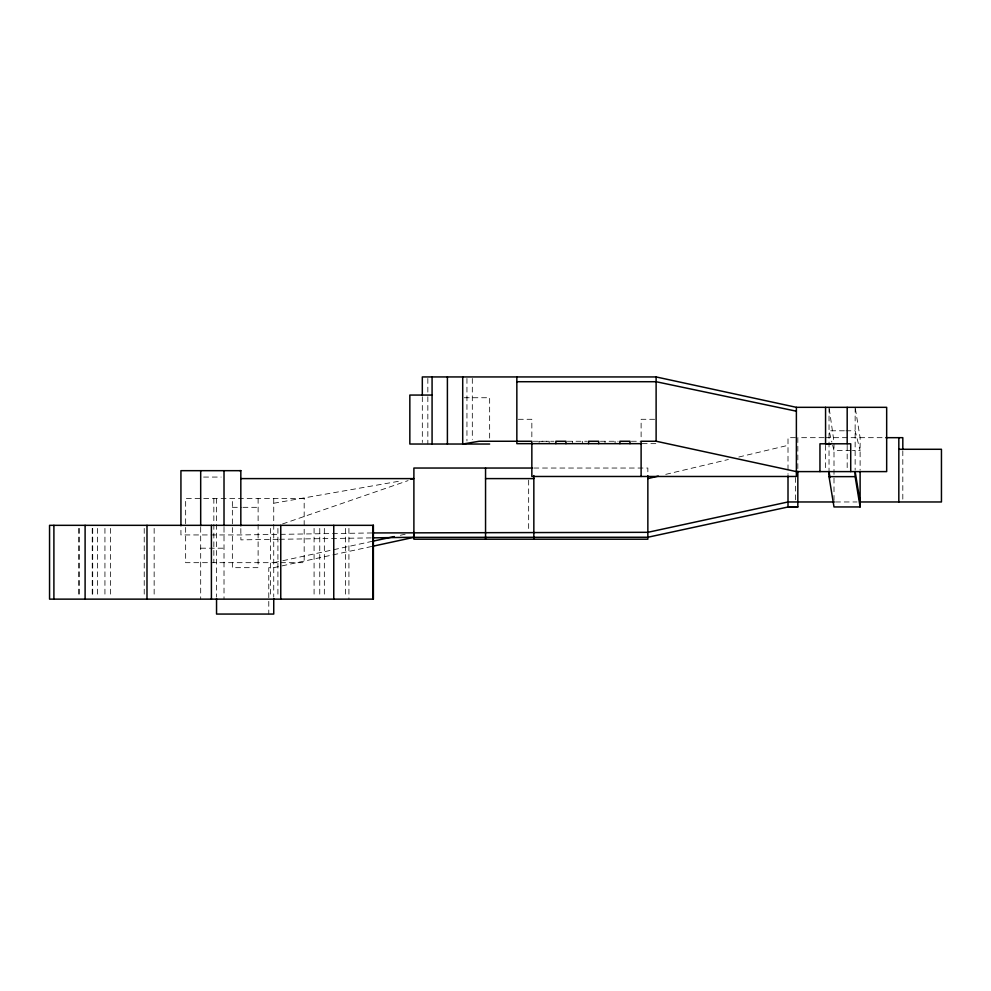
<?xml version="1.0" encoding="UTF-8"?>
<svg xmlns="http://www.w3.org/2000/svg" width="991" height="991" viewBox="0 0 991 991"><rect width="100%" height="100%" fill="white"/><g stroke="black" fill="none" stroke-linecap="round" stroke-linejoin="round"><path stroke-width="0.74" stroke-dasharray="4.96 3.72" d="M282.497 523.979L408.057 480.623M665.754 474.367L728.373 459.502M738.803 457.024L788.006 445.343M273.739 562.677L281.283 561.005M282.782 560.72L371.699 541.445M400.339 535.264L406.36 533.951M371.699 546.475L273.739 567.67L268.784 567.67L268.784 614.061M273.739 503.242L401.714 480.759M372.17 532.947L240.825 534.942L180.932 534.942L180.932 527.299M277.976 539.302L240.9 539.872L240.825 527.336M279.512 539.277L372.195 537.878M464.246 397.738L489.653 397.738L489.653 439.397M518.343 419.292L531.845 419.292L531.845 439.793M654.617 419.292L641.115 419.292L641.115 439.793M844.394 430.788L829.033 430.788L831.87 442.073M845.93 430.788L855.146 430.788L860.114 450.521L852.433 450.521M795.488 437.675L788.006 437.675L788.006 474.416M823.967 437.675L797.829 437.675L797.829 469.821M825.02 437.675L884.381 437.675M533.294 441.255L553.981 441.255M567.323 441.255L587.254 441.255M600.41 441.255L618.149 441.255M631.366 441.255L641.115 441.255M642.193 443.658L656.116 443.658M850.897 450.521L834.001 450.521L832.229 443.473M533.839 468.037L647.854 468.037L647.854 474.156M203.601 477.067L221.104 477.067M835.537 501.966L857.042 501.966M232.352 507.318L241.445 507.318M242.956 507.318L258.118 507.318M200.69 548.196L224.016 548.196M855.394 408.837L860.114 437.675L860.114 470.192M829.281 408.837L834.001 441.961M902.813 450.781L902.813 500.455M855.146 407.326L855.146 470.093M847.181 445.331L847.181 470.068M834.001 443.386L834.001 500.455M829.033 407.326L829.033 471.605M825.565 445.331L825.565 471.605M795.488 477.476L795.488 500.43M615.089 441.255L615.089 443.658M605.018 441.255L605.018 443.658M582.423 441.255L582.423 443.658M572.352 441.255L572.352 443.658M549.175 443.658L549.175 441.255L539.104 441.317L539.104 443.658M528.661 480.152L528.661 530.792M472.311 378.463L472.311 439.459M466.947 378.463L466.947 440.983M427.839 378.463L427.839 395.236M427.839 396.759L427.839 444.03M422.315 396.759L422.315 442.506M348.919 528.401L348.919 599.134M345.586 528.401L345.586 597.598M324.33 528.401L324.33 597.598M319.759 528.401L319.759 597.598M314.085 528.401L314.085 597.598M277.914 528.401L277.914 597.598M273.739 498.386L273.739 597.053M270.543 528.401L270.543 597.598M258.118 498.386L258.118 567.67L232.352 567.67L232.352 498.386M224.016 527.323L224.016 599.134M216.546 498.386L216.546 597.09M213.845 498.386L213.845 562.677M200.69 527.323L200.69 599.134M154.15 528.401L154.15 597.598M144.228 528.401L144.228 597.598M110.62 528.401L110.62 597.598M104.935 528.401L104.935 597.598M97.601 528.401L97.601 597.598M92.708 528.401L92.708 597.598M92.237 528.401L92.237 597.598M79.391 528.401L79.391 597.598M78.388 528.401L78.388 597.598M304.175 498.386L185.651 498.386L185.651 562.677L304.175 562.677L304.175 498.386"/><path stroke-width="1.49" d="M647.854 478.603L658.297 476.126M373.211 541.123L394.307 536.565M373.211 546.152L413.891 537.345L647.854 537.246L788.006 506.996L796.653 506.946M410.856 479.149L413.891 478.616L240.825 478.603M239.847 470.675L240.825 470.663L240.825 525.812M373.718 532.935L647.854 532.316L788.006 501.966L834.447 501.966M373.731 537.853L413.965 537.246L413.891 532.316M788.006 475.953L788.006 506.996L797.829 506.946L797.829 471.357M641.115 476.473L641.115 441.255L656.228 441.255L796.38 471.605L886.672 471.605L886.672 407.326L796.38 407.326L656.116 376.939L422.315 376.939L422.315 395.236M516.844 381.721L656.116 381.721L796.38 411.203M432.076 395.062L409.84 395.062L409.84 444.03L489.653 444.03M885.818 437.675L902.813 437.675L902.813 449.282M641.115 443.658L516.844 443.658L516.844 376.939M898.825 449.282L941.45 449.282L941.45 501.966L859.618 501.966M532.415 468.037L413.891 468.037L413.891 539.203L647.854 539.203L647.854 475.692M240.825 470.675L180.932 470.675L180.932 525.763M829.033 476.634L855.146 476.634L860.114 506.946L834.001 506.946L829.033 476.634L829.033 471.605L830.024 477.674M485.553 478.603L533.839 478.603M788.006 506.996L797.829 506.946M830.743 443.795L825.565 443.745L825.565 407.326M860.114 501.966L855.146 471.605L855.146 476.634M898.825 437.675L898.825 501.966M860.114 471.704L860.114 506.946M850.724 471.605L850.724 443.795L819.953 443.795L819.953 471.605M847.181 407.326L847.181 443.795M796.38 407.326L796.38 476.473L531.845 476.473L531.845 441.255L479.173 441.255L462.71 444.03L462.71 376.939M656.116 376.939L656.116 441.255M629.979 443.658L629.979 441.255L619.908 441.255L619.908 443.658M598.688 443.658L598.688 441.255L588.617 441.255L588.617 443.658M565.948 443.658L565.948 441.255L555.877 441.255L555.877 443.658M533.839 475.581L533.839 539.203M485.553 468.037L485.553 539.203M447.399 376.939L447.399 444.03M432.076 376.939L432.076 444.03M373.087 525.329L373.087 599.134M333.756 525.329L333.756 599.134M280.763 525.329L280.763 599.134M273.739 598.589L273.739 614.061L216.546 614.061L216.546 598.638M224.016 470.675L224.016 525.8M211.405 525.329L211.405 599.134M200.69 470.675L200.69 525.8M146.99 525.329L146.99 599.134M85.102 525.329L85.102 599.134M53.898 525.329L53.898 599.134M373.384 525.329L49.55 525.329L49.55 599.134L373.384 599.134L373.384 525.329"/></g></svg>
